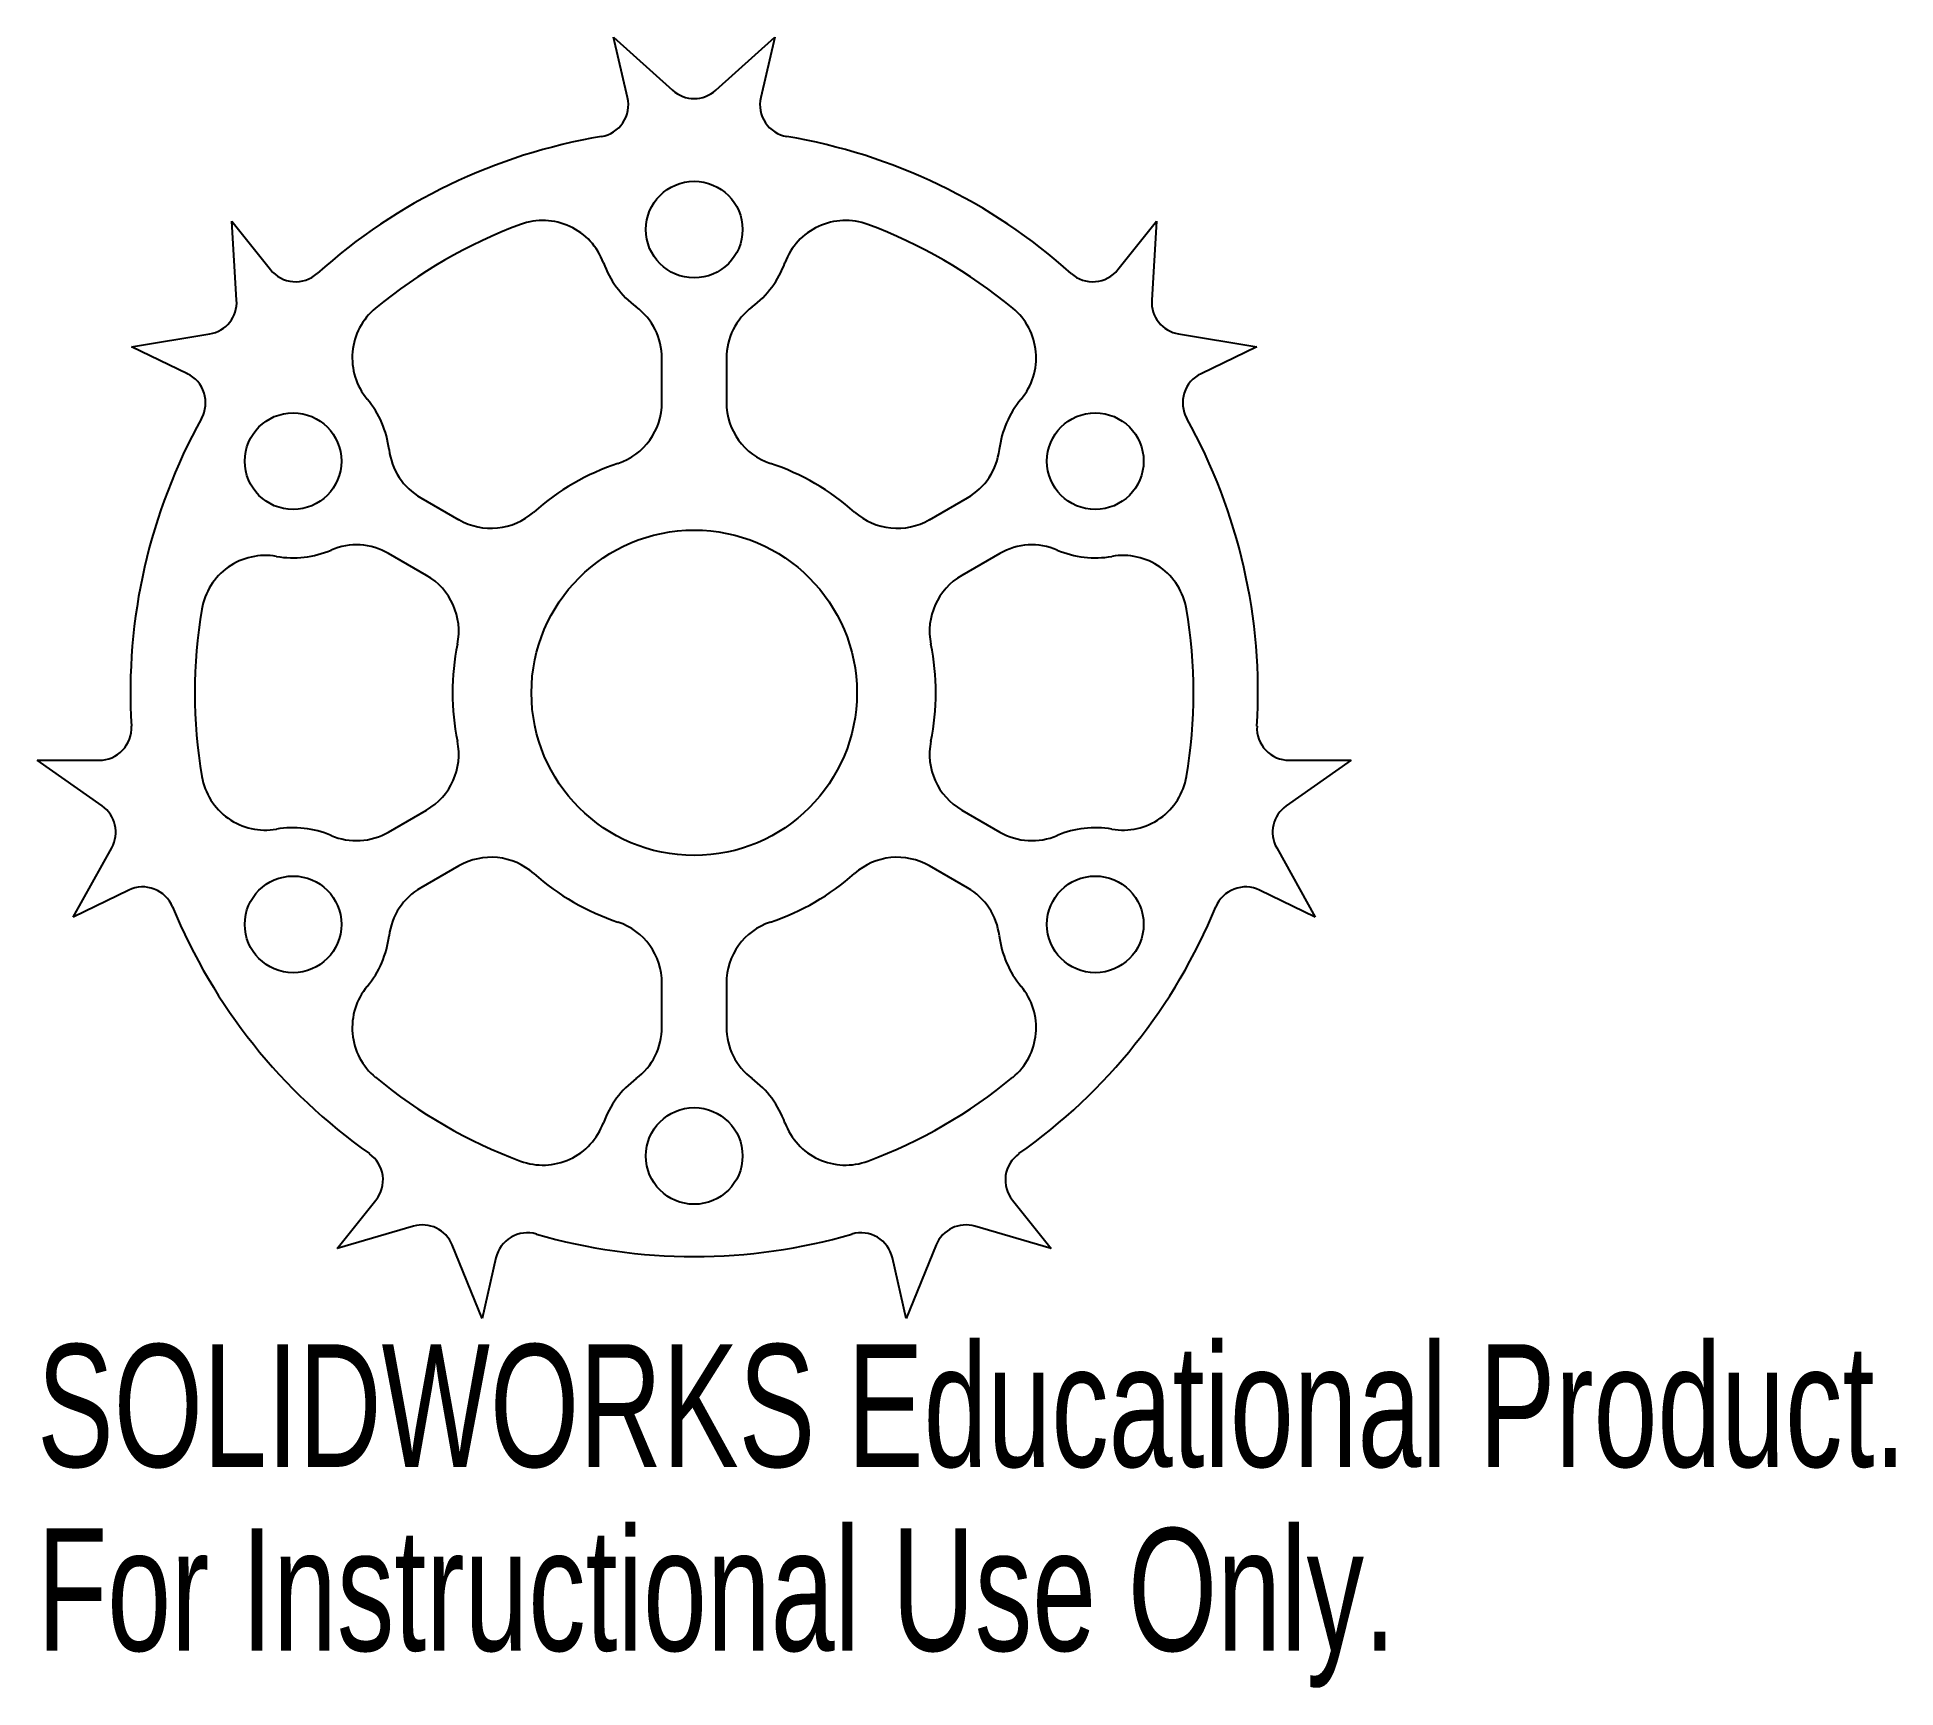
# Model space of a CAD drawing. Header units: inches. Extents: x -1.02 to 1.86, y -1.54 to 1.02.
import ezdxf

# ---------------------------------------------------------------- set-up
doc = ezdxf.new("R2010")
doc.units = ezdxf.units.IN
doc.header["$MEASUREMENT"] = 0
doc.styles.add('SLDTEXTSTYLE0', font='TXT', dxfattribs={"width": 0.7})

msp = doc.modelspace()

# ---------------------------------------------------------------- linework, layer by layer
at = {"color": 7, "linetype": 'Continuous', "lineweight": 25}
for p, q in [((-0.1034, 0.9237), (-0.125, 1.0173)), ((-0.125, 1.0173), (-0.0335, 0.9349)), ((0.0335, 0.9349), (0.125, 1.0173)), ((0.125, 1.0173), (0.1034, 0.9237)), ((-0.7101, 0.6091), (-0.7175, 0.732)), ((-0.7175, 0.732), (-0.6577, 0.6567)), ((0.6577, 0.6567), (0.7175, 0.732)), ((0.7175, 0.732), (0.7101, 0.6091)), ((-0.8733, 0.5366), (-0.7518, 0.5568)), ((0.7518, 0.5568), (0.8733, 0.5366)), ((-0.7866, 0.4951), (-0.8733, 0.5366)), ((0.8733, 0.5366), (0.7866, 0.4951)), ((-0.05, 0.4507), (-0.05, 0.5188)), ((0.05, 0.5188), (0.05, 0.4507)), ((-0.4243, 0.3027), (-0.3653, 0.2686)), ((0.3653, 0.2686), (0.4243, 0.3027)), ((-0.4153, 0.182), (-0.4743, 0.2161)), ((0.4743, 0.2161), (0.4153, 0.182)), ((-1.0197, -0.1045), (-0.9235, -0.1048)), ((-0.9189, -0.1754), (-1.0197, -0.1045)), ((1.0197, -0.1045), (0.9189, -0.1754)), ((0.9235, -0.1048), (1.0197, -0.1045)), ((-0.4743, -0.2161), (-0.4153, -0.182)), ((0.4153, -0.182), (0.4743, -0.2161)), ((-0.964, -0.3482), (-0.904, -0.2407)), ((0.904, -0.2407), (0.964, -0.3482)), ((-0.3653, -0.2686), (-0.4243, -0.3027)), ((0.4243, -0.3027), (0.3653, -0.2686)), ((-0.8775, -0.3063), (-0.964, -0.3482)), ((0.964, -0.3482), (0.8775, -0.3063)), ((-0.05, -0.5188), (-0.05, -0.4507)), ((0.05, -0.4507), (0.05, -0.5188)), ((-0.554, -0.8624), (-0.4939, -0.7873)), ((0.4939, -0.7873), (0.554, -0.8624)), ((-0.4358, -0.8278), (-0.554, -0.8624)), ((0.554, -0.8624), (0.4358, -0.8278)), ((-0.3288, -0.9708), (-0.3755, -0.8569)), ((0.3755, -0.8569), (0.3288, -0.9708)), ((-0.3076, -0.877), (-0.3288, -0.9708)), ((0.3288, -0.9708), (0.3076, -0.877))]:
    msp.add_line(p, q, dxfattribs=at)
for centre, radius in [((0, 0.7188), 0.075), ((-0.6225, 0.3594), 0.075), ((0.6225, 0.3594), 0.075), ((0, 0), 0.2525), ((-0.6225, -0.3594), 0.075), ((0.6225, -0.3594), 0.075), ((0, -0.7188), 0.075)]:
    msp.add_circle(centre, radius, dxfattribs=at)
for centre, radius, start, end in [((-0.1521, 0.9124), 0.05, 279.463, 13.0047), ((0, 0.9721), 0.05, 228.0047, 311.9953), ((0.1521, 0.9124), 0.05, 166.9953, 260.537), ((0, 0), 0.875, 99.463, 131.9655), ((0, 0), 0.875, 48.0345, 80.537), ((0, 0), 0.775, 110.3542, 129.6458), ((-0.2348, 0.6329), 0.1, 20.0956, 110.3542), ((0.2348, 0.6329), 0.1, 69.6458, 159.9044), ((0, 0), 0.775, 50.3542, 69.6458), ((0, 0.7188), 0.15, 200.0956, 233.1301), ((0, 0.7188), 0.15, 306.8699, 339.9044), ((-0.6185, 0.6878), 0.05, 218.4238, 311.9655), ((0.6185, 0.6878), 0.05, 228.0345, 321.5762), ((-0.76, 0.6061), 0.05, 279.4333, 3.4238), ((0.76, 0.6061), 0.05, 176.5762, 260.5667), ((-0.4307, 0.5198), 0.1, 129.6458, 219.9044), ((-0.15, 0.5188), 0.1, 0, 53.1301), ((0.15, 0.5188), 0.1, 126.8699, 180), ((0.4307, 0.5198), 0.1, 320.0956, 50.3542), ((-0.8082, 0.45), 0.05, 330.8916, 64.4333), ((0.8082, 0.45), 0.05, 115.5667, 209.1084), ((-0.6225, 0.3594), 0.15, 6.8699, 39.9044), ((-0.15, 0.4507), 0.1, 288.4085, 0), ((0.15, 0.4507), 0.1, 180, 251.5915), ((0.6225, 0.3594), 0.15, 140.0956, 173.1301), ((0, 0), 0.875, 150.8916, 183.3941), ((0, 0), 0.875, 356.6059, 29.1084), ((-0.3743, 0.3893), 0.1, 186.8699, 240), ((0.3743, 0.3893), 0.1, 300, 353.1301), ((0, 0), 0.375, 108.4085, 131.5915), ((0, 0), 0.375, 48.4085, 71.5915), ((-0.3153, 0.3553), 0.1, 240, 311.5915), ((0.3153, 0.3553), 0.1, 228.4085, 300), ((-0.6655, 0.1131), 0.1, 80.0956, 170.3542), ((-0.6225, 0.3594), 0.15, 260.0956, 293.1301), ((-0.5243, 0.1295), 0.1, 60, 113.1301), ((0.5243, 0.1295), 0.1, 66.8699, 120), ((0.6225, 0.3594), 0.15, 246.8699, 279.9044), ((0.6655, 0.1131), 0.1, 9.6458, 99.9044), ((-0.4653, 0.0954), 0.1, 348.4085, 60), ((0.4653, 0.0954), 0.1, 120, 191.5915), ((0, 0), 0.775, 170.3542, 189.6458), ((0, 0), 0.775, 350.3542, 9.6458), ((0, 0), 0.375, 168.4085, 191.5915), ((0, 0), 0.375, 348.4085, 11.5915), ((-0.9234, -0.0548), 0.05, 269.8524, 3.3941), ((0.9234, -0.0548), 0.05, 176.6059, 270.1476), ((-0.4653, -0.0954), 0.1, 300, 11.5915), ((0.4653, -0.0954), 0.1, 168.4085, 240), ((-0.6655, -0.1131), 0.1, 189.6458, 279.9044), ((0.6655, -0.1131), 0.1, 260.0956, 350.3542), ((-0.9477, -0.2163), 0.05, 330.8619, 54.8524), ((0.9477, -0.2163), 0.05, 125.1476, 209.1381), ((-0.6225, -0.3594), 0.15, 66.8699, 99.9044), ((-0.5243, -0.1295), 0.1, 246.8699, 300), ((0.5243, -0.1295), 0.1, 240, 293.1301), ((0.6225, -0.3594), 0.15, 80.0956, 113.1301), ((-0.3153, -0.3553), 0.1, 48.4085, 120), ((0.3153, -0.3553), 0.1, 60, 131.5915), ((0, 0), 0.375, 228.4085, 251.5915), ((0, 0), 0.375, 288.4085, 311.5915), ((-0.8557, -0.3513), 0.05, 22.3202, 115.8619), ((-0.3743, -0.3893), 0.1, 120, 173.1301), ((0.3743, -0.3893), 0.1, 6.8699, 60), ((0.8557, -0.3513), 0.05, 64.1381, 157.6798), ((0, 0), 0.875, 202.3202, 234.8227), ((0, 0), 0.875, 305.1773, 337.6798), ((-0.15, -0.4507), 0.1, 0, 71.5915), ((0.15, -0.4507), 0.1, 108.4085, 180), ((-0.6225, -0.3594), 0.15, 320.0956, 353.1301), ((0.6225, -0.3594), 0.15, 186.8699, 219.9044), ((-0.4307, -0.5198), 0.1, 140.0956, 230.3542), ((0.4307, -0.5198), 0.1, 309.6458, 39.9044), ((-0.15, -0.5188), 0.1, 306.8699, 0), ((0.15, -0.5188), 0.1, 180, 233.1301), ((0, 0), 0.775, 230.3542, 249.6458), ((0, -0.7188), 0.15, 126.8699, 159.9044), ((0, -0.7188), 0.15, 20.0956, 53.1301), ((0, 0), 0.775, 290.3542, 309.6458), ((-0.2348, -0.6329), 0.1, 249.6458, 339.9044), ((0.2348, -0.6329), 0.1, 200.0956, 290.3542), ((-0.5329, -0.7561), 0.05, 321.281, 54.8227), ((0.5329, -0.7561), 0.05, 125.1773, 218.719), ((-0.4218, -0.8758), 0.05, 22.2904, 106.281), ((0.4218, -0.8758), 0.05, 73.719, 157.7096), ((-0.2589, -0.888), 0.05, 73.7488, 167.2904), ((0, 0), 0.875, 253.7488, 286.2512), ((0.2589, -0.888), 0.05, 12.7096, 106.2512)]:
    msp.add_arc(centre, radius, start, end, dxfattribs=at)

# ---------------------------------------------------------------- texts
at = {"color": 7, "linetype": 'Continuous', "char_height": 0.1903, "attachment_point": 1, "style": 'SLDTEXTSTYLE0'}
for s, insert in [('SOLIDWORKS Educational Product.', (-1.0197, -1.011)), ('For Instructional Use Only.', (-1.0197, -1.2964))]:
    msp.add_mtext(s, dxfattribs=dict(at, insert=insert))

doc.saveas('drawing.dxf')
